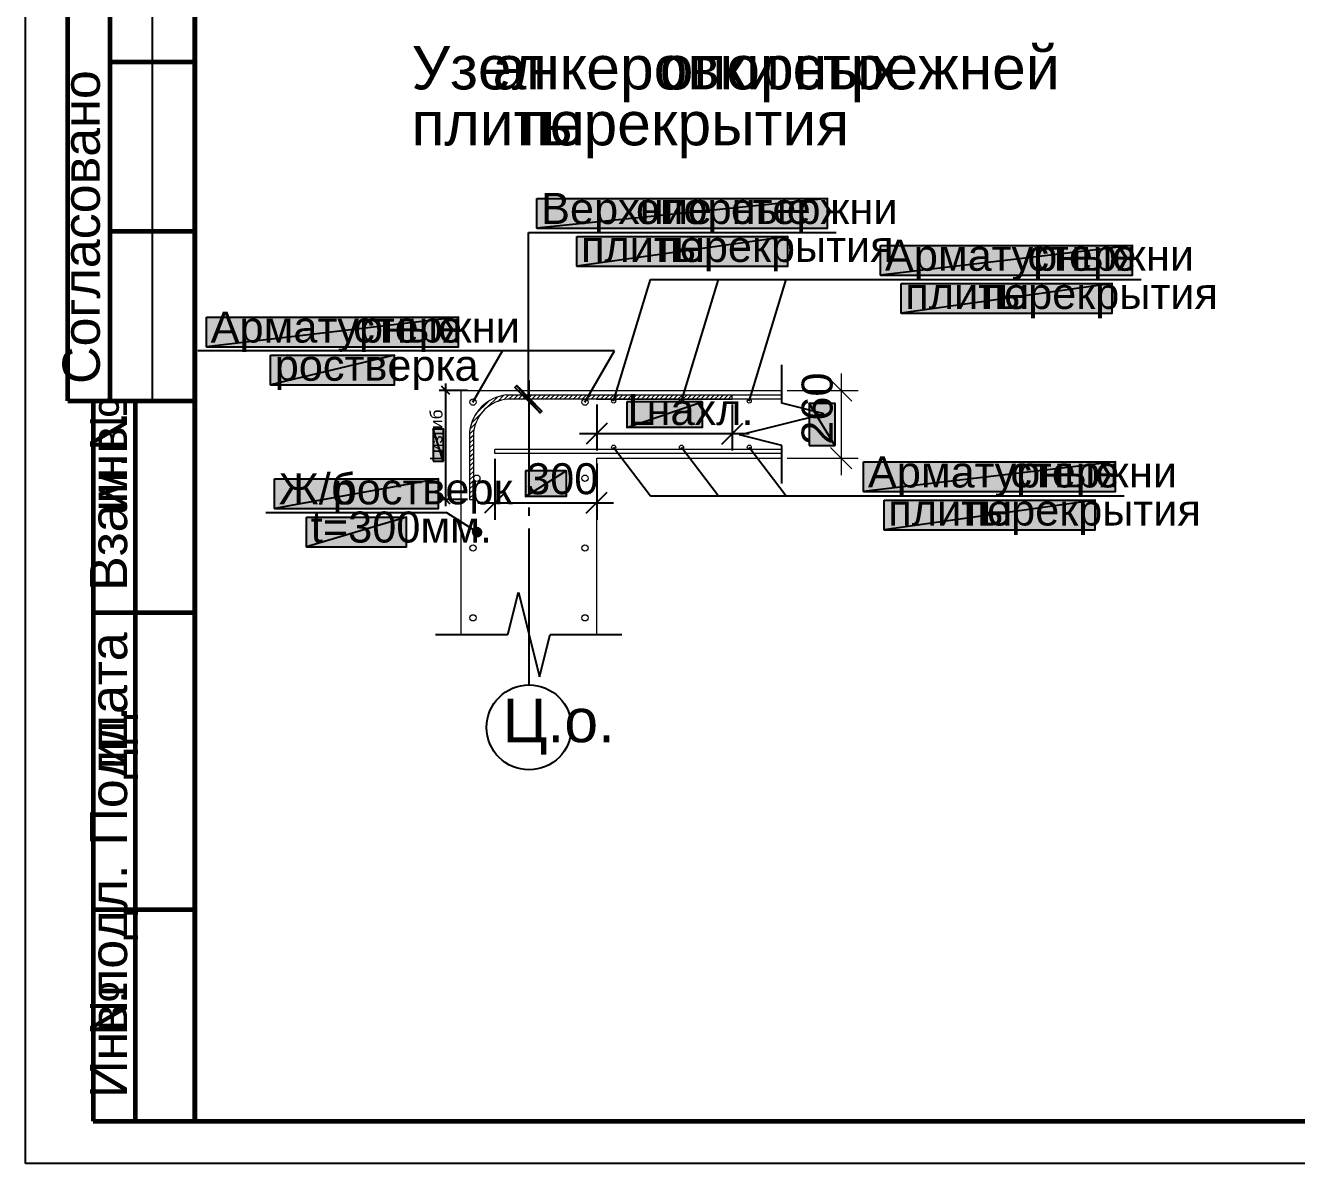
# Model space of a CAD drawing. Extents: x 8 to 21351, y 0 to 420.
# Drawn here: x 12952.1 to 13102.1, y 0.1 to 134.4 of the extents above; entities that cross this region are included whole.
import ezdxf

# ---------------------------------------------------------------- set-up
doc = ezdxf.new("R2010")
doc.units = 0
doc.styles.add('TEYPDFCAD_TEXT', font='arial.ttf')

msp = doc.modelspace()

# ---------------------------------------------------------------- hatches: boundary and pattern name
at = {"true_color": 0xffffff}
h = msp.add_hatch(color=0, dxfattribs=at)
h.paths.add_polyline_path([(13012.43, 113.94), (13046.72, 113.94), (13012.43, 110.45)])
h.paths.add_polyline_path([(13046.72, 113.94), (13012.43, 110.45), (13046.72, 110.45)])
h = msp.add_hatch(color=0, dxfattribs=at)
h.paths.add_polyline_path([(13017.13, 109.45), (13042.02, 109.45), (13017.13, 105.94)])
h.paths.add_polyline_path([(13042.02, 109.45), (13017.13, 105.94), (13042.02, 105.94)])
h = msp.add_hatch(color=0, dxfattribs=at)
h.paths.add_polyline_path([(13052.98, 108.39), (13082.72, 108.39), (13052.98, 104.9)])
h.paths.add_polyline_path([(13082.72, 108.39), (13052.98, 104.9), (13082.72, 104.9)])
h = msp.add_hatch(color=0, dxfattribs=at)
h.paths.add_polyline_path([(13055.42, 103.91), (13080.29, 103.91), (13055.42, 100.39)])
h.paths.add_polyline_path([(13080.29, 103.91), (13055.42, 100.39), (13080.29, 100.39)])
h = msp.add_hatch(color=0, dxfattribs=at)
h.paths.add_polyline_path([(12973.42, 99.95), (13003.16, 99.95), (12973.42, 96.44)])
h.paths.add_polyline_path([(13003.16, 99.95), (12973.42, 96.44), (13003.16, 96.44)])
h = msp.add_hatch(color=0, dxfattribs=at)
h.paths.add_polyline_path([(12980.97, 95.44), (12995.6, 95.44), (12980.97, 91.95)])
h.paths.add_polyline_path([(12995.6, 95.44), (12980.97, 91.95), (12995.6, 91.95)])
h = msp.add_hatch(color=7)
h.paths.add_polyline_path([(13009.82, 91.65), (13010.04, 91.86), (13012.81, 88.65)])
h.paths.add_polyline_path([(13010.04, 91.86), (13012.81, 88.65), (13013.02, 88.86)])
h = msp.add_hatch(color=0, dxfattribs=at)
h.paths.add_polyline_path([(13023.03, 89.96), (13023.03, 86.93), (13031.92, 89.96)])
h.paths.add_polyline_path([(13023.03, 86.93), (13031.92, 89.96), (13031.92, 86.93)])
h = msp.add_hatch(color=0, dxfattribs=at)
h.paths.add_polyline_path([(13044.56, 84.81), (13047.56, 84.81), (13044.56, 89.79)])
h.paths.add_polyline_path([(13047.56, 84.81), (13044.56, 89.79), (13047.56, 89.79)])
h = msp.add_hatch(color=0, dxfattribs=at)
h.paths.add_polyline_path([(13000.17, 82.95), (13001.36, 82.95), (13000.17, 86.74)])
h.paths.add_polyline_path([(13001.36, 82.95), (13000.17, 86.74), (13001.36, 86.74)])
h = msp.add_hatch(color=0, dxfattribs=at)
h.paths.add_polyline_path([(13050.97, 82.85), (13080.69, 82.85), (13050.97, 79.35)])
h.paths.add_polyline_path([(13080.69, 82.85), (13050.97, 79.35), (13080.69, 79.35)])
h = msp.add_hatch(color=0, dxfattribs=at)
h.paths.add_polyline_path([(13011.07, 81.79), (13011.07, 78.78), (13015.86, 81.79)])
h.paths.add_polyline_path([(13011.07, 78.78), (13015.86, 81.79), (13015.86, 78.78)])
h = msp.add_hatch(color=0, dxfattribs=at)
h.paths.add_polyline_path([(12981.44, 80.84), (13000.79, 80.84), (12981.44, 77.34)])
h.paths.add_polyline_path([(13000.79, 80.84), (12981.44, 77.34), (13000.79, 77.34)])
h = msp.add_hatch(color=0, dxfattribs=at)
h.paths.add_polyline_path([(13053.38, 78.34), (13078.28, 78.34), (13053.38, 74.85)])
h.paths.add_polyline_path([(13078.28, 78.34), (13053.38, 74.85), (13078.28, 74.85)])
h = msp.add_hatch(color=0, dxfattribs=at)
h.paths.add_polyline_path([(12985.23, 76.35), (12997.02, 76.35), (12985.23, 72.83)])
h.paths.add_polyline_path([(12997.02, 76.35), (12985.23, 72.83), (12997.02, 72.83)])
h = msp.add_hatch(color=7)
h.paths.add_polyline_path([(13005.57, 75.04), (13005.38, 75.06), (13005.38, 74.57)])
h.paths.add_polyline_path([(13005.38, 75.06), (13005.38, 74.57), (13005.19, 75.04)])
h.paths.add_polyline_path([(13005.38, 74.57), (13005.19, 75.04), (13005.02, 74.93)])
h = msp.add_hatch(color=7)
h.paths.add_polyline_path([(13005.89, 74.57), (13005.84, 74.76), (13005.38, 74.57)])
h.paths.add_polyline_path([(13005.84, 74.76), (13005.38, 74.57), (13005.74, 74.93)])
h.paths.add_polyline_path([(13005.38, 74.57), (13005.74, 74.93), (13005.57, 75.04)])
h = msp.add_hatch(color=7)
h.paths.add_polyline_path([(13005.02, 74.93), (13004.91, 74.76), (13005.38, 74.57)])
h.paths.add_polyline_path([(13004.91, 74.76), (13005.38, 74.57), (13004.87, 74.57)])
h.paths.add_polyline_path([(13005.38, 74.57), (13004.87, 74.57), (13004.91, 74.38)])
h = msp.add_hatch(color=7)
h.paths.add_polyline_path([(13004.91, 74.38), (13005.02, 74.21), (13005.38, 74.57)])
h.paths.add_polyline_path([(13005.02, 74.21), (13005.38, 74.57), (13005.19, 74.1)])
h.paths.add_polyline_path([(13005.38, 74.57), (13005.19, 74.1), (13005.38, 74.06)])
h = msp.add_hatch(color=7)
h.paths.add_polyline_path([(13005.38, 74.06), (13005.57, 74.1), (13005.38, 74.57)])
h.paths.add_polyline_path([(13005.57, 74.1), (13005.38, 74.57), (13005.74, 74.21)])
h.paths.add_polyline_path([(13005.38, 74.57), (13005.74, 74.21), (13005.84, 74.38)])
msp.add_hatch(color=7).paths.add_polyline_path([(13005.84, 74.38), (13005.89, 74.57), (13005.38, 74.57)])

# ---------------------------------------------------------------- linework, layer by layer
at = {"lineweight": 25}
for p, q in [((12952.06, 0.06), (12952.06, 296.97)), ((12967.05, 90.06), (12967.05, 155.07)), ((13371.94, 0.06), (12952.06, 0.06))]:
    msp.add_line(p, q, dxfattribs=at)
at = {"lineweight": 60}
for p, q in [((12957.05, 90.06), (12957.05, 155.07)), ((12962.05, 90.06), (12962.05, 155.07)), ((12972.06, 5.06), (12972.06, 155.07)), ((12962.05, 130.07), (12972.06, 130.07)), ((12962.05, 110.07), (12972.06, 110.07)), ((12957.05, 90.06), (12972.06, 90.06)), ((12960.06, 90.06), (12960.06, 5.06)), ((12965.06, 5.06), (12965.06, 90.06)), ((12960.06, 65.07), (12972.06, 65.07)), ((12960.06, 30.06), (12972.06, 30.06)), ((12960.06, 5.06), (12972.06, 5.06))]:
    msp.add_line(p, q, dxfattribs=at)
at = {"color": 7, "lineweight": 25}
for p, q in [((13011.43, 90.25), (13011.43, 109.94)), ((13011.43, 109.94), (13047.73, 109.94)), ((13021.47, 90.02), (13025.83, 104.39)), ((13025.83, 104.39), (13051.99, 104.39)), ((13029.47, 90.02), (13033.83, 104.39)), ((13037.47, 90.02), (13041.83, 104.39)), ((13051.99, 104.39), (13083.72, 104.39)), ((13004.15, 95.95), (12972.42, 95.95)), ((13021.57, 95.95), (13004.15, 95.95)), ((13004.87, 89.89), (13008.36, 95.95)), ((13018.08, 89.89), (13021.57, 95.95)), ((13041.32, 91.29), (13041.32, 94.3)), ((13002.16, 90.8), (13001.17, 91.8)), ((13001.67, 77.62), (13001.67, 92.1)), ((13011.47, 92.46), (13011.47, 78.99)), ((13004.21, 91.29), (13000.87, 91.29)), ((13041.32, 89.79), (13041.32, 91.29)), ((13019.48, 89.64), (13019.48, 84.2)), ((13035.48, 89.64), (13035.48, 84.2)), ((13036.32, 86.04), (13046.31, 88.54)), ((13046.31, 88.54), (13041.32, 89.79)), ((13020.72, 87.44), (13018.23, 84.94)), ((13034.23, 84.94), (13036.73, 87.44)), ((13017.46, 86.19), (13037.47, 86.19)), ((13041.32, 84.79), (13036.32, 86.04)), ((13021.47, 84.58), (13025.83, 78.85)), ((13029.47, 84.58), (13033.83, 78.85)), ((13037.47, 84.58), (13041.83, 78.85)), ((13041.32, 83.29), (13041.32, 84.79)), ((13007.47, 83.23), (13007.47, 76.03)), ((13019.48, 82.68), (13019.48, 76.03)), ((13041.32, 80.29), (13041.32, 83.29)), ((13004.21, 78.42), (13000.87, 78.42)), ((13001.17, 78.91), (13002.16, 77.91)), ((13005.46, 78.04), (13021.47, 78.04)), ((13008.72, 79.29), (13006.23, 76.79)), ((13018.23, 76.79), (13020.72, 79.29)), ((13025.83, 78.85), (13049.98, 78.85)), ((13049.98, 78.85), (13081.71, 78.85)), ((13001.8, 76.83), (12980.44, 76.83)), ((13005.38, 74.57), (13001.8, 76.83)), ((13011.47, 77.49), (13011.47, 76.5)), ((13011.47, 74.99), (13011.47, 61.53)), ((13008.98, 62.48), (13010.23, 67.5)), ((13010.23, 67.5), (13012.72, 57.49)), ((13000.47, 62.48), (13003.47, 62.48)), ((13003.47, 62.48), (13008.98, 62.48)), ((13011.47, 61.53), (13011.47, 56.54)), ((13012.72, 57.49), (13013.97, 62.48)), ((13013.97, 62.48), (13019.48, 62.48)), ((13019.48, 62.48), (13022.46, 62.48))]:
    msp.add_line(p, q, dxfattribs=at)
at = {"color": 0, "lineweight": 0, "true_color": 0xffffff}
for p, q in [((13012.43, 110.45), (13046.72, 110.45)), ((13017.13, 105.94), (13042.02, 105.94)), ((13052.98, 104.9), (13082.72, 104.9)), ((13055.42, 100.39), (13080.29, 100.39)), ((12973.42, 96.44), (13003.16, 96.44)), ((12980.97, 91.95), (12995.6, 91.95)), ((13050.97, 79.35), (13080.69, 79.35)), ((12981.44, 77.34), (13000.79, 77.34)), ((13053.38, 74.85), (13078.28, 74.85)), ((12985.23, 72.83), (12997.02, 72.83))]:
    msp.add_line(p, q, dxfattribs=at)
at = {"color": 7, "lineweight": 5}
for p, q in [((13048.33, 93.3), (13048.33, 81.3)), ((13049.57, 90.04), (13047.08, 92.54)), ((13041.95, 91.29), (13050.32, 91.29)), ((13047.08, 84.54), (13049.57, 82.04)), ((13041.95, 83.29), (13050.32, 83.29))]:
    msp.add_line(p, q, dxfattribs=at)
at = {"color": 7, "lineweight": 9}
for p, q in [((13003.47, 62.48), (13003.47, 91.29)), ((13003.47, 91.29), (13041.32, 91.29)), ((13019.48, 62.48), (13019.48, 83.29)), ((13019.48, 83.29), (13041.32, 83.29))]:
    msp.add_line(p, q, dxfattribs=at)
at = {"color": 7, "lineweight": 20}
for p, q in [((13005.19, 88.48), (13006.73, 90.02)), ((13006.85, 90.09), (13006.51, 89.87)), ((13006.56, 89.3), (13007.77, 90.51)), ((13007.21, 90.28), (13006.85, 90.09)), ((13007.58, 90.45), (13007.21, 90.28)), ((13007.87, 90.03), (13007.52, 89.89)), ((13007.97, 90.58), (13007.58, 90.45)), ((13007.79, 90), (13008.49, 90.7)), ((13008.23, 90.14), (13007.87, 90.03)), ((13008.38, 90.68), (13007.97, 90.58)), ((13008.61, 90.22), (13008.23, 90.14)), ((13008.8, 90.75), (13008.38, 90.68)), ((13008.53, 90.19), (13009.08, 90.74)), ((13009, 90.26), (13008.61, 90.22)), ((13041.32, 90.74), (13008.79, 90.74)), ((13041.32, 90.25), (13009, 90.25)), ((13009.12, 90.25), (13009.61, 90.74)), ((13009.68, 90.25), (13010.16, 90.74)), ((13010.2, 90.25), (13010.69, 90.74)), ((13010.75, 90.25), (13011.22, 90.74)), ((13011.28, 90.25), (13011.77, 90.74)), ((13011.83, 90.25), (13012.3, 90.74)), ((13012.36, 90.25), (13012.85, 90.74)), ((13012.91, 90.25), (13013.38, 90.74)), ((13013.44, 90.25), (13013.93, 90.74)), ((13013.99, 90.25), (13014.46, 90.74)), ((13014.52, 90.25), (13015.01, 90.74)), ((13015.05, 90.25), (13015.54, 90.74)), ((13015.6, 90.25), (13016.09, 90.74)), ((13016.13, 90.25), (13016.62, 90.74)), ((13016.68, 90.25), (13017.17, 90.74)), ((13017.21, 90.25), (13017.7, 90.74)), ((13017.76, 90.25), (13018.23, 90.74)), ((13018.29, 90.25), (13018.78, 90.74)), ((13018.84, 90.25), (13019.31, 90.74)), ((13019.37, 90.25), (13019.48, 90.36)), ((13019.48, 90.36), (13019.86, 90.74)), ((13019.48, 90.25), (13035.48, 90.25)), ((13019.92, 90.25), (13020.39, 90.74)), ((13020.45, 90.25), (13020.94, 90.74)), ((13021, 90.25), (13021.47, 90.74)), ((13021.53, 90.25), (13022.02, 90.74)), ((13022.06, 90.25), (13022.54, 90.74)), ((13022.61, 90.25), (13023.09, 90.74)), ((13023.14, 90.25), (13023.62, 90.74)), ((13023.69, 90.25), (13024.15, 90.74)), ((13024.22, 90.25), (13024.7, 90.74)), ((13024.77, 90.25), (13025.23, 90.74)), ((13025.3, 90.25), (13025.78, 90.74)), ((13025.85, 90.25), (13026.31, 90.74)), ((13026.38, 90.25), (13026.86, 90.74)), ((13026.93, 90.25), (13027.39, 90.74)), ((13027.46, 90.25), (13027.94, 90.74)), ((13027.98, 90.25), (13028.47, 90.74)), ((13028.53, 90.25), (13029.02, 90.74)), ((13029.06, 90.25), (13029.55, 90.74)), ((13029.61, 90.25), (13030.1, 90.74)), ((13030.14, 90.25), (13030.63, 90.74)), ((13030.69, 90.25), (13031.16, 90.74)), ((13031.22, 90.25), (13031.71, 90.74)), ((13031.77, 90.25), (13032.24, 90.74)), ((13032.3, 90.25), (13032.79, 90.74)), ((13032.85, 90.25), (13033.32, 90.74)), ((13033.38, 90.25), (13033.87, 90.74)), ((13033.93, 90.25), (13034.4, 90.74)), ((13034.46, 90.25), (13034.95, 90.74)), ((13034.99, 90.25), (13035.48, 90.72)), ((13035.48, 90.25), (13035.48, 90.74)), ((13004.7, 87.44), (13005.89, 88.62)), ((13005.36, 88.72), (13005.14, 88.38)), ((13005.61, 89.04), (13005.36, 88.72)), ((13005.79, 88.51), (13005.58, 88.2)), ((13005.89, 89.34), (13005.61, 89.04)), ((13006.03, 88.8), (13005.79, 88.51)), ((13006.19, 89.62), (13005.89, 89.34)), ((13006.29, 89.06), (13006.03, 88.8)), ((13006.51, 89.87), (13006.19, 89.62)), ((13006.57, 89.31), (13006.29, 89.06)), ((13006.87, 89.53), (13006.57, 89.31)), ((13007.18, 89.72), (13006.87, 89.53)), ((13007.52, 89.89), (13007.18, 89.72)), ((13004.51, 86.72), (13005.19, 87.38)), ((13004.65, 87.26), (13004.55, 86.85)), ((13004.78, 87.65), (13004.65, 87.26)), ((13004.95, 88.03), (13004.78, 87.65)), ((13005.14, 88.38), (13004.95, 88.03)), ((13005.11, 87.17), (13005.01, 86.8)), ((13005.24, 87.53), (13005.11, 87.17)), ((13005.4, 87.87), (13005.24, 87.53)), ((13005.58, 88.2), (13005.4, 87.87)), ((13004.47, 86.13), (13004.98, 86.64)), ((13004.47, 86.42), (13004.47, 78.42)), ((13004.47, 85.6), (13004.96, 86.06)), ((13004.47, 85.05), (13004.96, 85.53)), ((13004.55, 86.85), (13004.48, 86.43)), ((13005.01, 86.8), (13004.95, 86.42)), ((13004.96, 78.42), (13004.96, 86.42)), ((13004.47, 84.52), (13004.96, 84.98)), ((13004.47, 83.97), (13004.96, 84.45)), ((13041.32, 84.33), (13007.47, 84.33)), ((13007.47, 83.86), (13007.47, 84.33)), ((13004.47, 83.44), (13004.96, 83.9)), ((13004.47, 82.89), (13004.96, 83.38)), ((13004.47, 82.36), (13004.96, 82.85)), ((13041.32, 83.86), (13007.47, 83.86)), ((13004.47, 81.81), (13004.96, 82.3)), ((13004.47, 81.28), (13004.96, 81.77)), ((13004.47, 80.73), (13004.96, 81.22)), ((13004.47, 80.2), (13004.96, 80.69)), ((13004.47, 79.67), (13004.96, 80.14)), ((13004.47, 79.12), (13004.96, 79.61)), ((13004.47, 78.59), (13004.96, 79.06)), ((13004.47, 78.42), (13004.96, 78.42)), ((13004.83, 78.42), (13004.96, 78.53))]:
    msp.add_line(p, q, dxfattribs=at)
at = {"lineweight": 60}
msp.add_lwpolyline([(12972.06, 5.06), (13367.03, 5.06), (13367.03, 292.06), (12972.06, 292.06)], close=True, dxfattribs=at)
at = {"color": 0, "true_color": 0xffffff}
for points in [[(13012.43, 113.94), (13046.72, 113.94), (13012.43, 110.45)], [(13046.72, 113.94), (13012.43, 110.45), (13046.72, 110.45)], [(13017.13, 109.45), (13042.02, 109.45), (13017.13, 105.94)], [(13042.02, 109.45), (13017.13, 105.94), (13042.02, 105.94)], [(13052.98, 108.39), (13082.72, 108.39), (13052.98, 104.9)], [(13082.72, 108.39), (13052.98, 104.9), (13082.72, 104.9)], [(13055.42, 103.91), (13080.29, 103.91), (13055.42, 100.39)], [(13080.29, 103.91), (13055.42, 100.39), (13080.29, 100.39)], [(12973.42, 99.95), (13003.16, 99.95), (12973.42, 96.44)], [(13003.16, 99.95), (12973.42, 96.44), (13003.16, 96.44)], [(12980.97, 95.44), (12995.6, 95.44), (12980.97, 91.95)], [(12995.6, 95.44), (12980.97, 91.95), (12995.6, 91.95)], [(13023.03, 89.96), (13023.03, 86.93), (13031.92, 89.96)], [(13023.03, 86.93), (13031.92, 89.96), (13031.92, 86.93)], [(13044.56, 84.81), (13047.56, 84.81), (13044.56, 89.79)], [(13047.56, 84.81), (13044.56, 89.79), (13047.56, 89.79)], [(13000.17, 82.95), (13001.36, 82.95), (13000.17, 86.74)], [(13001.36, 82.95), (13000.17, 86.74), (13001.36, 86.74)], [(13050.97, 82.85), (13080.69, 82.85), (13050.97, 79.35)], [(13080.69, 82.85), (13050.97, 79.35), (13080.69, 79.35)], [(13011.07, 81.79), (13011.07, 78.78), (13015.86, 81.79)], [(13011.07, 78.78), (13015.86, 81.79), (13015.86, 78.78)], [(12981.44, 80.84), (13000.79, 80.84), (12981.44, 77.34)], [(13000.79, 80.84), (12981.44, 77.34), (13000.79, 77.34)], [(13053.38, 78.34), (13078.28, 78.34), (13053.38, 74.85)], [(13078.28, 78.34), (13053.38, 74.85), (13078.28, 74.85)], [(12985.23, 76.35), (12997.02, 76.35), (12985.23, 72.83)], [(12997.02, 76.35), (12985.23, 72.83), (12997.02, 72.83)]]:
    msp.add_lwpolyline(points, close=True, dxfattribs=at)
at = {"color": 7}
for points in [[(13009.82, 91.65), (13010.04, 91.86), (13012.81, 88.65)], [(13010.04, 91.86), (13012.81, 88.65), (13013.02, 88.86)], [(13005.38, 74.57), (13005.19, 75.04), (13005.02, 74.93)], [(13005.38, 75.06), (13005.38, 74.57), (13005.19, 75.04)], [(13005.57, 75.04), (13005.38, 75.06), (13005.38, 74.57)], [(13005.38, 74.57), (13005.74, 74.93), (13005.57, 75.04)], [(13004.91, 74.76), (13005.38, 74.57), (13004.87, 74.57)], [(13005.38, 74.57), (13004.87, 74.57), (13004.91, 74.38)], [(13005.02, 74.93), (13004.91, 74.76), (13005.38, 74.57)], [(13004.91, 74.38), (13005.02, 74.21), (13005.38, 74.57)], [(13005.02, 74.21), (13005.38, 74.57), (13005.19, 74.1)], [(13005.38, 74.57), (13005.19, 74.1), (13005.38, 74.06)], [(13005.84, 74.76), (13005.38, 74.57), (13005.74, 74.93)], [(13005.89, 74.57), (13005.84, 74.76), (13005.38, 74.57)], [(13005.38, 74.06), (13005.57, 74.1), (13005.38, 74.57)], [(13005.57, 74.1), (13005.38, 74.57), (13005.74, 74.21)], [(13005.38, 74.57), (13005.74, 74.21), (13005.84, 74.38)], [(13005.84, 74.38), (13005.89, 74.57), (13005.38, 74.57)]]:
    msp.add_lwpolyline(points, close=True, dxfattribs=at)
at = {"color": 7, "lineweight": 20}
for centre, radius in [((13004.88, 89.91), 0.37), ((13018.09, 89.91), 0.37), ((13021.48, 90.03), 0.243), ((13029.48, 90.03), 0.243), ((13037.48, 90.03), 0.243), ((13021.48, 84.59), 0.243), ((13029.48, 84.59), 0.243), ((13037.48, 84.59), 0.243), ((13005.33, 80.93), 0.37), ((13018.09, 80.93), 0.37), ((13004.88, 72.7), 0.37), ((13018.09, 72.7), 0.37), ((13004.88, 64.46), 0.37), ((13018.09, 64.46), 0.37)]:
    msp.add_circle(centre, radius, dxfattribs=at)
at = {"color": 7, "lineweight": 25}
msp.add_circle((13011.49, 51.53), 5.01, dxfattribs=at)

# ---------------------------------------------------------------- texts
at = {"color": 7, "style": 'TEYPDFCAD_TEXT'}
for s, height, p in [('стрежней', 5.122, (13042.59, 126.81)), ('Узел', 5.122, (12997.63, 126.81)), ('анкеровки', 5.122, (13007.18, 126.81)), ('опорных', 5.122, (13026.91, 126.81)), ('плиты', 5.122, (12997.63, 120.21)), ('перекрытия', 5.122, (13010.06, 120.21)), ('Верхние', 3.658, (13012.91, 110.93)), ('опорные', 3.658, (13024.11, 110.93)), ('стержни', 3.658, (13035.31, 110.93)), ('плиты', 3.658, (13017.63, 106.45)), ('перекрытия', 3.658, (13026.51, 106.45)), ('Арматурные', 3.658, (13053.49, 105.41)), ('стержни', 3.658, (13070.3, 105.41)), ('плиты', 3.658, (13055.9, 100.9)), ('перекрытия', 3.658, (13064.78, 100.9)), ('Арматурные', 3.658, (12973.92, 96.94)), ('стержни', 3.658, (12990.74, 96.94)), ('ростверка', 3.658, (12981.48, 92.43)), ('L', 3.66, (13023.09, 87.21)), ('нахл.', 3.658, (13025.36, 87.21)), ('300', 3.658, (13011.14, 79.04)), ('Арматурные', 3.658, (13051.48, 79.84)), ('стержни', 3.658, (13068.29, 79.84)), ('Ж/б', 3.658, (12981.95, 77.85)), ('ростверк', 3.658, (12988.32, 77.85)), ('плиты', 3.658, (13053.89, 75.35)), ('перекрытия', 3.658, (13062.77, 75.35)), ('t=300мм.', 3.658, (12985.74, 73.34)), ('Ц.о.', 5.122, (13008.38, 49.78))]:
    msp.add_text(s, height=height, dxfattribs=at).set_placement(p)
for s, height, p in [('Согласовано', 4.3921, (12960.84, 92.05)), ('260', 3.658, (13047.31, 84.88)), ('№', 4.39, (12964.06, 84.08)), ('изгиб', 1.464, (13001.27, 83.9)), ('инв.', 4.392, (12964.06, 77)), ('L', 1.46, (13001.27, 82.99)), ('Взам.', 4.392, (12964.06, 67.63)), ('дата', 4.392, (12964.06, 49.53)), ('Подп.', 4.392, (12964.06, 37.59)), ('и', 4.39, (12964.06, 46.6)), ('подл.', 4.392, (12964.06, 19.73)), ('№', 4.39, (12964.06, 15.1)), ('Инв.', 4.392, (12964.06, 7.81))]:
    msp.add_text(s, height=height, rotation=90, dxfattribs=at).set_placement(p)

doc.saveas('drawing.dxf')
